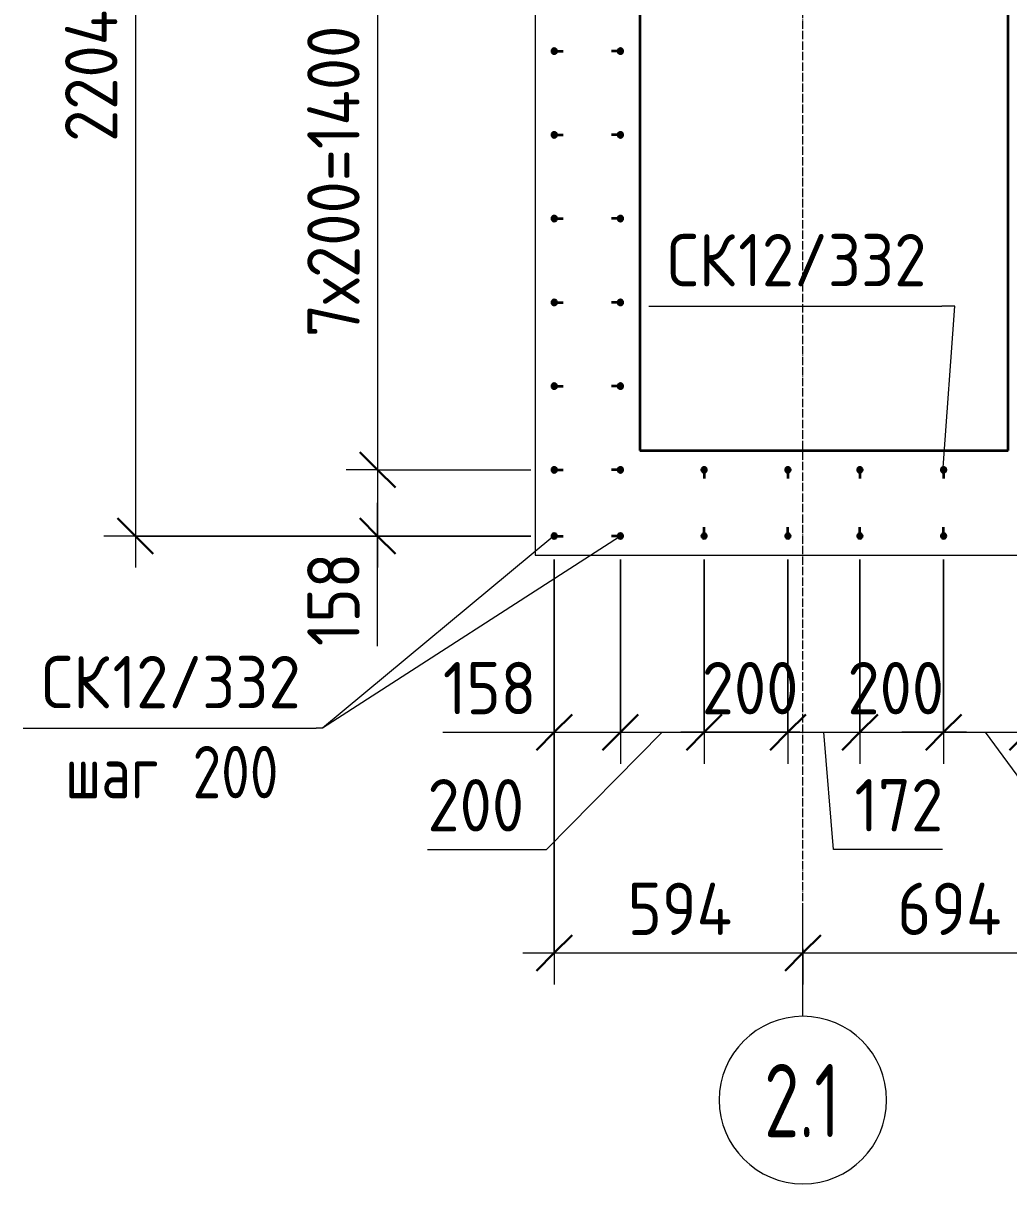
# Model space of a CAD drawing. Header units: millimetres. Extents: x 677 to 38046, y -1785 to 52249.
# Drawn here: x 1137 to 3492, y 44644 to 47416 of the extents above; entities that cross this region are included whole.
import ezdxf

# ---------------------------------------------------------------- set-up
doc = ezdxf.new("R2010")
doc.units = ezdxf.units.MM
doc.linetypes.add('01 Штриховая _4 мм_', pattern=[6, 3.5, -2.5])
doc.linetypes.add('02 Штрихпунктирная _20 мм_', pattern=[25, 20, -2.5, 0, -2.5])
for name, color, linetype, lineweight in [('AA_Dim', 7, 'Continuous', 9), ('AA_Dim-50', 7, 'Continuous', 9), ('AA_Linii', 7, 'Continuous', 9), ('AA_Vinoska', 7, 'Continuous', 9), ('AF_Perekritie', 7, 'Continuous', 60), ('AF_Perekritie_Опалубка', 253, 'Continuous', 20), ('AF_Stena_Опалубка', 253, 'Continuous', 20), ('KR_Armatura', 7, 'Continuous', 20), ('KR_Armatura_Tonkie', 7, 'Continuous', 20), ('KR_Fundament', 7, 'Continuous', 20), ('Оси', 7, 'Continuous', 9)]:
    doc.layers.add(name, color=color, linetype=linetype, lineweight=lineweight)
doc.styles.add('ISOCPEUR', font='isocpeur.TTF', dxfattribs={"width": 0.7, "height": 175})
doc.styles.add('ISOCPEUR_1', font='isocpeur.TTF', dxfattribs={"width": 0.9, "height": 125})
doc.styles.add('ISOCPEUR_2', font='isocpeur.TTF', dxfattribs={"width": 0.8, "height": 125})
doc.dimstyles.new('00_Точн_3_знака__прозр_', dxfattribs={"dimscale": 304.8, "dimtxt": 125.344371, "dimasz": 0.278871, "dimexe": 0.246063, "dimexo": 0.164042, "dimgap": 0.016404, "dimtad": 1, "dimdec": 3, "dimrnd": 0.001, "dimdsep": 46, "dimtxsty": 'ISOCPEUR_1', "dimblk1": 'OBLIQUE', "dimblk2": 'OBLIQUE', "dimsah": 1, "dimcen": 0.09, "dimdle": 0.246063, "dimazin": 0, "dimtfac": 1, "dimtdec": 4, "dimtix": 1, "dimtmove": 0, "dimatfit": 3, "dimfxl": 1, "dimtvp": 1, "dimtolj": 1, "dimtzin": 0, "dimlwd": 18, "dimlwe": 18, "dimarcsym": 2})
doc.dimstyles.new('00_Точн_3_знака__прозр__1', dxfattribs={"dimscale": 304.8, "dimtxt": 125.344371, "dimasz": 0.278871, "dimexe": 0.246063, "dimexo": 0.164042, "dimgap": 0.016404, "dimtad": 1, "dimdec": 3, "dimrnd": 0.001, "dimdsep": 46, "dimtxsty": 'ISOCPEUR_1', "dimblk1": 'OBLIQUE', "dimblk2": 'OBLIQUE', "dimsah": 1, "dimcen": 0.09, "dimdle": 0.246063, "dimazin": 0, "dimtfac": 1, "dimtdec": 4, "dimtix": 1, "dimtmove": 1, "dimatfit": 3, "dimfxl": 1, "dimtvp": 1, "dimtolj": 1, "dimtzin": 0, "dimlwd": 18, "dimlwe": 18, "dimarcsym": 2})

# ---------------------------------------------------------------- blocks, each defined once
blk = doc.blocks.new('Грунт - Грунт-3689481-Схема расположения выпусков фундаментной плиты на отм_-0_890 входной группы в осях 1_1-3_1_Д_1-Ж_1')
at = {"layer": 'AF_Perekritie', "lineweight": 35}
for p, q in [((2610.1, 49225), (2610.1, 46395)), ((3490.1, 46395), (3490.1, 48295)), ((2610.1, 46395), (3490.1, 46395))]:
    blk.add_line(p, q, dxfattribs=at)
blk = doc.blocks.new('351_Ряд стержней П переменный шаг _НесАрм_РабПлоск_ - Тип 1-3816183-Схема расположения выпусков фундаментной плиты на отм_-0_890 входной группы в осях 1_1-3_1_Д_1-Ж_1')
at = {"layer": 'KR_Armatura_Tonkie', "lineweight": 35}
for points in [[(-6, -467), (-3, -466.2), (-1.8, -465.2), (-0.2, -462.6), (0, -461), (-0.8, -458), (-1.8, -456.8), (-4.4, -455.2), (-7.6, -455.2), (-10.2, -456.8), (-11.8, -459.4), (-12, -461), (-11.2, -464), (-9, -466.2)], [(152, -467), (153.6, -466.8), (156.2, -465.2), (157.8, -462.6), (157.8, -459.4), (156.2, -456.8), (153.6, -455.2), (150.4, -455.2), (149, -455.8), (146.8, -458), (146.2, -459.4), (146.2, -462.6), (146.8, -464), (149, -466.2), (150.8, -466.8)], [(-6, -667), (-3, -666.2), (-1.8, -665.2), (-0.2, -662.6), (0, -661), (-0.8, -658), (-1.8, -656.8), (-4.4, -655.2), (-7.6, -655.2), (-10.2, -656.8), (-11.8, -659.4), (-12, -661), (-11.2, -664), (-9, -666.2)], [(152, -667), (153.6, -666.8), (156.2, -665.2), (157.8, -662.6), (157.8, -659.4), (156.2, -656.8), (153.6, -655.2), (150.4, -655.2), (148.9, -655.9), (146.8, -658), (146.2, -659.4), (146.2, -662.6), (146.8, -664), (149, -666.2), (150.8, -666.8)], [(-6, -867), (-3, -866.2), (-1.8, -865.2), (-0.2, -862.6), (0, -861), (-0.8, -858), (-1.8, -856.8), (-4.4, -855.2), (-7.6, -855.2), (-10.2, -856.8), (-11.8, -859.4), (-12, -861), (-11.2, -864), (-9, -866.2)], [(152, -867), (153.6, -866.8), (156.2, -865.2), (157.8, -862.6), (157.2, -858.1), (156.2, -856.8), (153.6, -855.2), (150.4, -855.2), (149, -855.8), (146.8, -858.1), (146.2, -859.4), (146.2, -862.6), (146.8, -864), (149, -866.2), (150.8, -866.8)], [(-6, -1067), (-3, -1066.2), (-1.8, -1065.2), (-0.2, -1062.6), (-0.2, -1060.3), (-0.8, -1058), (-1.8, -1056.8), (-4.4, -1055.2), (-7.6, -1055.2), (-10.2, -1056.8), (-11.9, -1060.3), (-12, -1061), (-11.2, -1064), (-9, -1066.2)], [(152, -1067), (153.6, -1066.8), (156.2, -1065.2), (157.8, -1062.6), (157.8, -1059.4), (156.2, -1056.8), (153.6, -1055.2), (150.4, -1055.2), (149, -1055.8), (146.8, -1058), (146.2, -1060.3), (146.2, -1062.6), (146.8, -1064), (149, -1066.2), (150.8, -1066.8)], [(-6, -1267), (-3, -1266.2), (-1.8, -1265.2), (-0.2, -1262.5), (0, -1261), (-0.8, -1258), (-1.8, -1256.8), (-4.4, -1255.2), (-7.6, -1255.2), (-10.2, -1256.8), (-11.8, -1259.4), (-12, -1261), (-11.2, -1264), (-9, -1266.2)], [(152, -1267), (153.6, -1266.8), (156.2, -1265.2), (157.8, -1262.6), (157.8, -1259.4), (156.2, -1256.8), (153.6, -1255.2), (150.4, -1255.2), (149, -1255.8), (146.8, -1258), (146.2, -1259.4), (146.2, -1262.6), (146.8, -1264), (149, -1266.2), (150.8, -1266.8)], [(-6, -1467), (-3, -1466.2), (-1.4, -1464.7), (-0.2, -1462.6), (0, -1461), (-0.8, -1458), (-1.8, -1456.8), (-4.4, -1455.2), (-7.6, -1455.2), (-10.2, -1456.8), (-11.8, -1459.4), (-12, -1461), (-10.5, -1464.7), (-9, -1466.2)], [(152, -1467), (153.6, -1466.8), (156.2, -1465.2), (157.8, -1462.6), (157.8, -1459.4), (156.2, -1456.8), (153.6, -1455.2), (150.4, -1455.2), (149, -1455.8), (146.8, -1458), (146.2, -1459.4), (146.2, -1462.6), (147.5, -1464.7), (149, -1466.2), (150.8, -1466.8)], [(-6, -1625), (-3, -1624.2), (-1.8, -1623.2), (-0.2, -1620.6), (0, -1619), (-0.8, -1616), (-1.8, -1614.8), (-4.4, -1613.2), (-7.6, -1613.2), (-10.2, -1614.8), (-11.8, -1617.4), (-12, -1619), (-11.2, -1622), (-9, -1624.2)], [(152, -1625), (153.6, -1624.8), (156.2, -1623.2), (157.8, -1620.6), (157.8, -1617.4), (156.2, -1614.8), (153.6, -1613.2), (150.4, -1613.2), (149, -1613.8), (146.8, -1616), (146.2, -1617.4), (146.2, -1620.6), (146.8, -1622), (149, -1624.2), (150.8, -1624.8)]]:
    blk.add_hatch(color=256, dxfattribs=at).paths.add_polyline_path(points)
at = {"layer": 'KR_Armatura'}
for centre in [(-6, -461), (152, -461), (-6, -661), (152, -661), (-6, -861), (152, -861), (-6, -1061), (152, -1061), (-6, -1261), (152, -1261), (-6, -1461), (152, -1461), (-6, -1619), (152, -1619)]:
    blk.add_circle(centre, 6, dxfattribs=at)
at = {"layer": 'KR_Armatura_Tonkie', "lineweight": 35}
for p, q in [((0, -461), (15, -461)), ((146, -461), (131, -461)), ((0, -661), (15, -661)), ((146, -661), (131, -661)), ((0, -861), (15, -861)), ((146, -861), (131, -861)), ((0, -1061), (15, -1061)), ((146, -1061), (131, -1061)), ((0, -1261), (15, -1261)), ((146, -1261), (131, -1261)), ((0, -1461), (15, -1461)), ((146, -1461), (131, -1461)), ((0, -1619), (15, -1619)), ((146, -1619), (131, -1619))]:
    blk.add_line(p, q, dxfattribs=at)
for centre, start, end in [((-6, -461), 360, 180), ((-6, -461), 180, 0), ((152, -461), 360, 180), ((152, -461), 180, 360), ((-6, -661), 360, 180), ((-6, -661), 180, 0), ((152, -661), 360, 180), ((152, -661), 180, 360), ((-6, -861), 360, 180), ((152, -861), 0, 180), ((-6, -861), 180, 0), ((152, -861), 180, 360), ((-6, -1061), 360, 180), ((-6, -1061), 180, 0), ((152, -1061), 360, 180), ((152, -1061), 180, 360), ((-6, -1261), 360, 180), ((-6, -1261), 180, 0), ((152, -1261), 0, 180), ((152, -1261), 180, 360), ((-6, -1461), 360, 180), ((-6, -1461), 180, 0), ((152, -1461), 0, 180), ((152, -1461), 180, 360), ((-6, -1619), 360, 180), ((-6, -1619), 180, 0), ((152, -1619), 0, 180), ((152, -1619), 180, 360)]:
    blk.add_arc(centre, 6, start, end, dxfattribs=at)
blk = doc.blocks.new('265_Выпуск П одной длины _НесАрм_РабПлоск_ - В1 _d12_-3778094-Схема расположения выпусков фундаментной плиты на отм_-0_890 входной группы в осях 1_1-3_1_Д_1-Ж_1')
at = {"layer": 'KR_Armatura_Tonkie', "lineweight": 35}
for points in [[(-12, 0), (-11.2, -3), (-9, -5.2), (-6, -6), (-3, -5.2), (-1.8, -4.2), (-0.2, -1.6), (0, 0), (-0.8, 3), (-1.8, 4.2), (-4.4, 5.8), (-7.6, 5.8), (-10.2, 4.2), (-11.8, 1.6)], [(146.2, -1.6), (146.8, -3), (149, -5.2), (152, -6), (153.6, -5.8), (156.2, -4.2), (157.8, -1.6), (157.8, 1.6), (156.2, 4.2), (153.6, 5.8), (150.4, 5.8), (149, 5.2), (146.8, 3), (146.2, 1.6)]]:
    blk.add_hatch(color=256, dxfattribs=at).paths.add_polyline_path(points)
at = {"layer": 'KR_Armatura'}
for centre in [(-6, 0), (152, 0)]:
    blk.add_circle(centre, 6, dxfattribs=at)
at = {"layer": 'KR_Armatura_Tonkie', "lineweight": 35}
for p, q in [((0, 0), (15, 0)), ((146, 0), (131, 0))]:
    blk.add_line(p, q, dxfattribs=at)
for centre, start, end in [((-6, 0), 360, 180), ((-6, 0), 180, 360), ((152, 0), 360, 180), ((152, 0), 180, 360)]:
    blk.add_arc(centre, 6, start, end, dxfattribs=at)
blk = doc.blocks.new('Ось сетки - d_4мм-2765513-Схема расположения выпусков фундаментной плиты на отм_-0_890 входной группы в осях 1_1-3_1_Д_1-Ж_1')
at = {"layer": 'Оси'}
for start, end in [(360, 180), (360, 180), (180, 360), (180, 360)]:
    blk.add_arc((0, 0), 4, start, end, dxfattribs=at)
blk = doc.blocks.new('DIMBLOCK10-Схема расположения выпусков фундаментной плиты на отм_-0_890 входной группы в осях 1_1-3_1_Д_1-Ж_1')
at = {"layer": 'AA_Dim-50', "lineweight": 30}
for p, q in [((1983.9, 47749), (1941.4, 47791.5)), ((1983.9, 47749), (2026.4, 47706.5)), ((1983.9, 46349), (1941.4, 46391.5)), ((1983.9, 46349), (2026.4, 46306.5)), ((1983.9, 46191), (1941.4, 46233.5)), ((1983.9, 46191), (2026.4, 46148.5))]:
    blk.add_line(p, q, dxfattribs=at)
at = {"layer": 'AA_Dim-50', "lineweight": 18}
for p, q in [((1983.9, 47749), (1908.9, 47749)), ((1983.9, 47749), (1983.9, 46349)), ((1983.9, 47749), (2350.1, 47749)), ((1983.9, 46349), (1908.9, 46349)), ((1983.9, 46349), (2350.1, 46349)), ((1983.9, 46191), (1908.9, 46191)), ((1983.9, 46191), (2350.1, 46191))]:
    blk.add_line(p, q, dxfattribs=at)
at = {"layer": 'AA_Dim-50', "color": 0, "lineweight": 18, "insert": (1816, 46665.9), "char_height": 125, "width": 919.507, "attachment_point": 1, "rotation": 90, "line_spacing_factor": 1.135194, "style": 'ISOCPEUR_1'}
blk.add_mtext('7х200=1400', dxfattribs=at)
blk = doc.blocks.new('_None')
blk = doc.blocks.new('DIMBLOCK11-Схема расположения выпусков фундаментной плиты на отм_-0_890 входной группы в осях 1_1-3_1_Д_1-Ж_1')
at = {"layer": 'AA_Dim-50', "lineweight": 30}
for p, q in [((1983.9, 46349), (1941.4, 46391.5)), ((1983.9, 46349), (2026.4, 46306.5)), ((1983.9, 46191), (1941.4, 46233.5)), ((1983.9, 46191), (2026.4, 46148.5))]:
    blk.add_line(p, q, dxfattribs=at)
at = {"layer": 'AA_Dim-50', "lineweight": 18}
for p, q in [((1983.9, 46349), (1908.9, 46349)), ((1983.9, 46349), (1983.9, 46116)), ((1983.9, 46349), (2350.1, 46349)), ((1983.9, 46188.4), (1983.9, 46270)), ((1983.9, 46191), (1908.9, 46191)), ((1983.9, 46191), (2350.1, 46191)), ((1983.9, 45927.9), (1983.9, 46188.4))]:
    blk.add_line(p, q, dxfattribs=at)
at = {"layer": 'AA_Dim-50', "color": 0, "lineweight": 18, "insert": (1816, 45927.9), "char_height": 125, "width": 252.581, "attachment_point": 1, "rotation": 90, "line_spacing_factor": 1.135194, "style": 'ISOCPEUR_1'}
blk.add_mtext('158', dxfattribs=at)
blk = doc.blocks.new('DIMBLOCK17-Схема расположения выпусков фундаментной плиты на отм_-0_890 входной группы в осях 1_1-3_1_Д_1-Ж_1')
at = {"layer": 'AA_Dim-50', "lineweight": 30}
for p, q in [((1405.3, 48395), (1362.8, 48437.5)), ((1405.3, 48395), (1447.8, 48352.5)), ((1405.3, 46191), (1362.8, 46233.5)), ((1405.3, 46191), (1447.8, 46148.5))]:
    blk.add_line(p, q, dxfattribs=at)
at = {"layer": 'AA_Dim-50', "lineweight": 18}
for p, q in [((1415.4, 48395), (1330.3, 48395)), ((1405.3, 48395), (1405.3, 46116)), ((1405.3, 48395), (1415.4, 48395)), ((2350.1, 46191), (1330.3, 46191)), ((1405.3, 46191), (2350.1, 46191))]:
    blk.add_line(p, q, dxfattribs=at)
at = {"layer": 'AA_Dim-50', "color": 0, "lineweight": 18, "insert": (1237.4, 47132.2), "char_height": 125, "width": 385.966, "attachment_point": 1, "rotation": 90, "line_spacing_factor": 1.135194, "style": 'ISOCPEUR_1'}
blk.add_mtext('2204', dxfattribs=at)
blk = doc.blocks.new('_Oblique')
at = {"color": 0, "linetype": 'ByBlock', "lineweight": -2}
blk.add_line((-0.5, -0.5), (0.5, 0.5), dxfattribs=at)
blk = doc.blocks.new('DIMBLOCK33-Схема расположения выпусков фундаментной плиты на отм_-0_890 входной группы в осях 1_1-3_1_Д_1-Ж_1')
at = {"layer": 'AA_Dim-50', "lineweight": 18}
for p, q in [((2406.1, 46135), (2406.1, 45647.3)), ((2406.1, 45722.3), (2406.1, 46135)), ((2564.1, 46135), (2564.1, 45647.3)), ((2564.1, 45722.3), (2564.1, 46135)), ((2139.9, 45722.3), (2400.3, 45722.3)), ((2331.1, 45722.3), (2564.1, 45722.3)), ((2400.3, 45722.3), (2485.1, 45722.3))]:
    blk.add_line(p, q, dxfattribs=at)
at = {"layer": 'AA_Dim-50', "lineweight": 30}
for p, q in [((2406.1, 45722.3), (2448.6, 45764.8)), ((2564.1, 45722.3), (2606.6, 45764.8)), ((2406.1, 45722.3), (2363.6, 45679.8)), ((2564.1, 45722.3), (2521.6, 45679.8))]:
    blk.add_line(p, q, dxfattribs=at)
at = {"layer": 'AA_Dim-50', "color": 0, "lineweight": 18, "insert": (2139.9, 45890.2), "char_height": 125, "width": 252.581, "attachment_point": 1, "line_spacing_factor": 1.135194, "style": 'ISOCPEUR_1'}
blk.add_mtext('158', dxfattribs=at)
blk = doc.blocks.new('DIMBLOCK34-Схема расположения выпусков фундаментной плиты на отм_-0_890 входной группы в осях 1_1-3_1_Д_1-Ж_1')
at = {"layer": 'AA_Dim-50', "lineweight": 18}
for p, q in [((2564.1, 46135), (2564.1, 45647.3)), ((2564.1, 45722.3), (2564.1, 46135)), ((2764.1, 46135), (2764.1, 45647.3)), ((2764.1, 45722.3), (2764.1, 46135)), ((2387.1, 45442.7), (2664.1, 45722.3)), ((2564.1, 45722.3), (2764.1, 45722.3)), ((2103, 45442.7), (2387.1, 45442.7))]:
    blk.add_line(p, q, dxfattribs=at)
at = {"layer": 'AA_Dim-50', "lineweight": 30}
for p, q in [((2564.1, 45722.3), (2606.6, 45764.8)), ((2764.1, 45722.3), (2806.6, 45764.8)), ((2564.1, 45722.3), (2521.6, 45679.8)), ((2764.1, 45722.3), (2721.6, 45679.8))]:
    blk.add_line(p, q, dxfattribs=at)
at = {"layer": 'AA_Dim-50', "color": 0, "lineweight": 18, "insert": (2103, 45610.5), "char_height": 125, "width": 280.961, "attachment_point": 1, "line_spacing_factor": 1.135194, "style": 'ISOCPEUR_1'}
blk.add_mtext('200', dxfattribs=at)
blk = doc.blocks.new('DIMBLOCK35-Схема расположения выпусков фундаментной плиты на отм_-0_890 входной группы в осях 1_1-3_1_Д_1-Ж_1')
at = {"layer": 'AA_Dim-50', "lineweight": 18}
for p, q in [((2764.1, 46135), (2764.1, 45647.3)), ((2764.1, 45722.3), (2764.1, 46135)), ((2964.1, 46135), (2964.1, 45647.3)), ((2964.1, 45722.3), (2964.1, 46135)), ((2708.3, 45722.3), (2864.1, 45722.3)), ((2992.5, 45722.3), (2708.3, 45722.3)), ((2764.1, 45722.3), (2964.1, 45722.3))]:
    blk.add_line(p, q, dxfattribs=at)
at = {"layer": 'AA_Dim-50', "lineweight": 30}
for p, q in [((2764.1, 45722.3), (2806.6, 45764.8)), ((2964.1, 45722.3), (3006.6, 45764.8)), ((2764.1, 45722.3), (2721.6, 45679.8)), ((2964.1, 45722.3), (2921.6, 45679.8))]:
    blk.add_line(p, q, dxfattribs=at)
at = {"layer": 'AA_Dim-50', "color": 0, "lineweight": 18, "insert": (2758.3, 45890.2), "char_height": 125, "width": 280.961, "attachment_point": 1, "line_spacing_factor": 1.135194, "style": 'ISOCPEUR_1'}
blk.add_mtext('200', dxfattribs=at)
blk = doc.blocks.new('DIMBLOCK36-Схема расположения выпусков фундаментной плиты на отм_-0_890 входной группы в осях 1_1-3_1_Д_1-Ж_1')
at = {"layer": 'AA_Dim-50', "lineweight": 18}
for p, q in [((2964.1, 46135), (2964.1, 45647.3)), ((2964.1, 45722.3), (2964.1, 46135)), ((3136.1, 46135), (3136.1, 45647.3)), ((3136.1, 45722.3), (3136.1, 46135)), ((2964.1, 45722.3), (3136.1, 45722.3)), ((3073.1, 45442.7), (3050.1, 45722.3)), ((3333.6, 45442.7), (3073.1, 45442.7))]:
    blk.add_line(p, q, dxfattribs=at)
at = {"layer": 'AA_Dim-50', "lineweight": 30}
for p, q in [((2964.1, 45722.3), (3006.6, 45764.8)), ((3136.1, 45722.3), (3178.6, 45764.8)), ((2964.1, 45722.3), (2921.6, 45679.8)), ((3136.1, 45722.3), (3093.6, 45679.8))]:
    blk.add_line(p, q, dxfattribs=at)
at = {"layer": 'AA_Dim-50', "color": 0, "lineweight": 18, "insert": (3123.1, 45610.5), "char_height": 125, "width": 252.581, "attachment_point": 1, "line_spacing_factor": 1.135194, "style": 'ISOCPEUR_1'}
blk.add_mtext('172', dxfattribs=at)
blk = doc.blocks.new('DIMBLOCK37-Схема расположения выпусков фундаментной плиты на отм_-0_890 входной группы в осях 1_1-3_1_Д_1-Ж_1')
at = {"layer": 'AA_Dim-50', "lineweight": 18}
for p, q in [((3136.1, 46135), (3136.1, 45647.3)), ((3136.1, 45722.3), (3136.1, 46135)), ((3336.1, 46135), (3336.1, 45647.3)), ((3336.1, 45722.3), (3336.1, 46135)), ((3106.3, 45722.3), (3390.5, 45722.3)), ((3136.1, 45722.3), (3336.1, 45722.3)), ((3390.5, 45722.3), (3236.1, 45722.3))]:
    blk.add_line(p, q, dxfattribs=at)
at = {"layer": 'AA_Dim-50', "lineweight": 30}
for p, q in [((3136.1, 45722.3), (3178.6, 45764.8)), ((3336.1, 45722.3), (3378.6, 45764.8)), ((3136.1, 45722.3), (3093.6, 45679.8)), ((3336.1, 45722.3), (3293.6, 45679.8))]:
    blk.add_line(p, q, dxfattribs=at)
at = {"layer": 'AA_Dim-50', "color": 0, "lineweight": 18, "insert": (3106.3, 45890.2), "char_height": 125, "width": 280.961, "attachment_point": 1, "line_spacing_factor": 1.135194, "style": 'ISOCPEUR_1'}
blk.add_mtext('200', dxfattribs=at)
blk = doc.blocks.new('DIMBLOCK38-Схема расположения выпусков фундаментной плиты на отм_-0_890 входной группы в осях 1_1-3_1_Д_1-Ж_1')
at = {"layer": 'AA_Dim-50', "lineweight": 18}
for p, q in [((3336.1, 46135), (3336.1, 45647.3)), ((3336.1, 45722.3), (3336.1, 46135)), ((3536.1, 46135), (3536.1, 45647.3)), ((3536.1, 45722.3), (3536.1, 46135)), ((3336.1, 45722.3), (3536.1, 45722.3)), ((3641.7, 45442.7), (3436.1, 45722.3)), ((3925.8, 45442.7), (3641.7, 45442.7))]:
    blk.add_line(p, q, dxfattribs=at)
at = {"layer": 'AA_Dim-50', "lineweight": 30}
for p, q in [((3336.1, 45722.3), (3378.6, 45764.8)), ((3536.1, 45722.3), (3578.6, 45764.8)), ((3336.1, 45722.3), (3293.6, 45679.8)), ((3536.1, 45722.3), (3493.6, 45679.8))]:
    blk.add_line(p, q, dxfattribs=at)
at = {"layer": 'AA_Dim-50', "color": 0, "lineweight": 18, "insert": (3691.7, 45610.5), "char_height": 125, "width": 280.961, "attachment_point": 1, "line_spacing_factor": 1.135194, "style": 'ISOCPEUR_1'}
blk.add_mtext('200', dxfattribs=at)
blk = doc.blocks.new('DIMBLOCK44-Схема расположения выпусков фундаментной плиты на отм_-0_890 входной группы в осях 1_1-3_1_Д_1-Ж_1')
at = {"layer": 'AA_Dim-50', "lineweight": 18}
for p, q in [((2406.1, 46135), (2406.1, 45120.3)), ((2406.1, 45195.3), (2406.1, 46135)), ((2331.1, 45195.3), (3000.1, 45195.3)), ((3000.1, 45205.4), (3000.1, 45120.3)), ((3000.1, 45195.3), (3000.1, 45205.4))]:
    blk.add_line(p, q, dxfattribs=at)
at = {"layer": 'AA_Dim-50', "lineweight": 30}
for p, q in [((2406.1, 45195.3), (2448.6, 45237.8)), ((3000.1, 45195.3), (3042.6, 45237.8)), ((2406.1, 45195.3), (2363.6, 45152.8)), ((3000.1, 45195.3), (2957.6, 45152.8))]:
    blk.add_line(p, q, dxfattribs=at)
at = {"layer": 'AA_Dim-50', "color": 0, "lineweight": 18, "insert": (2581.3, 45363.1), "char_height": 125, "width": 292.313, "attachment_point": 1, "line_spacing_factor": 1.135194, "style": 'ISOCPEUR_1'}
blk.add_mtext('594', dxfattribs=at)
blk = doc.blocks.new('DIMBLOCK45-Схема расположения выпусков фундаментной плиты на отм_-0_890 входной группы в осях 1_1-3_1_Д_1-Ж_1')
at = {"layer": 'AA_Dim-50', "lineweight": 18}
for p, q in [((3694.1, 46135), (3694.1, 45120.3)), ((3694.1, 45195.3), (3694.1, 46135)), ((3000.1, 45205.4), (3000.1, 45120.3)), ((3000.1, 45195.3), (3000.1, 45205.4)), ((3000.1, 45195.3), (3769.1, 45195.3))]:
    blk.add_line(p, q, dxfattribs=at)
at = {"layer": 'AA_Dim-50', "lineweight": 30}
for p, q in [((3000.1, 45195.3), (3042.6, 45237.8)), ((3694.1, 45195.3), (3736.6, 45237.8)), ((3000.1, 45195.3), (2957.6, 45152.8)), ((3694.1, 45195.3), (3651.6, 45152.8))]:
    blk.add_line(p, q, dxfattribs=at)
at = {"layer": 'AA_Dim-50', "color": 0, "lineweight": 18, "insert": (3225.3, 45363.1), "char_height": 125, "width": 292.313, "attachment_point": 1, "line_spacing_factor": 1.135194, "style": 'ISOCPEUR_1'}
blk.add_mtext('694', dxfattribs=at)
blk = doc.blocks.new('042_М_Арматуры - Диам длина поз _ Шаг-2260295-Схема расположения выпусков фундаментной плиты на отм_-0_890 входной группы в осях 1_1-3_1_Д_1-Ж_1')
at = {"layer": 'AA_Vinoska'}
blk.add_line((-7, 0), (7, 0), dxfattribs=at)

msp = doc.modelspace()

# ---------------------------------------------------------------- linework, layer by layer
at = {"layer": 'AA_Linii', "lineweight": 60}
for p, q in [((2406.0616, 46185), (2406.0616, 46197)), ((2564.0616, 46185), (2564.0616, 46197))]:
    msp.add_line(p, q, dxfattribs=at)
at = {"layer": 'AA_Vinoska'}
for p, q in [((3362.8386, 46739.8168), (3332.1448, 46739.8168)), ((3334.9352, 46354.75), (3362.8386, 46739.8168)), ((2562.1239, 46188.9557), (1852.0976, 45732.1172)), ((2402.2508, 46188.9557), (1852.0976, 45732.1172)), ((1852.0976, 45732.1172), (1837.4201, 45732.1172)), ((1852.0976, 45732.1172), (1837.4201, 45732.1172))]:
    msp.add_line(p, q, dxfattribs=at)
at = {"layer": 'AF_Stena_Опалубка', "linetype": '01 Штриховая _4 мм_'}
for p, q in [((2360.0616, 49475), (2360.0616, 46395)), ((2610.0616, 46395), (2610.0616, 49225)), ((3490.0616, 48295), (3490.0616, 46395)), ((2360.0616, 46395), (2360.0616, 46145)), ((3490.0616, 46395), (2610.0616, 46395)), ((2360.0616, 46145), (3490.0616, 46145)), ((3490.0616, 46145), (3740.0616, 46145))]:
    msp.add_line(p, q, dxfattribs=at)
at = {"layer": 'KR_Fundament'}
for p, q in [((2360.0616, 50965), (2360.0616, 46145)), ((2360.0616, 46145), (3740.0616, 46145))]:
    msp.add_line(p, q, dxfattribs=at)
at = {"layer": 'Оси', "linetype": '02 Штрихпунктирная _20 мм_'}
msp.add_line((3000.0616, 45293.9769), (3000.0616, 51603.0658), dxfattribs=at)
at = {"layer": 'Оси'}
msp.add_line((3000.0616, 45043.9769), (3000.0616, 45293.9769), dxfattribs=at)

# ---------------------------------------------------------------- block references
at = {"layer": 'AA_Vinoska', "xscale": 49.99999999999998, "yscale": 49.99999999999998, "zscale": 49.99999999999998}
for p in [(2982.1448, 46739.8168), (1487.4201, 45732.1172), (1487.4201, 45732.1172)]:
    msp.add_blockref('042_М_Арматуры - Диам длина поз _ Шаг-2260295-Схема расположения выпусков фундаментной плиты на отм_-0_890 входной группы в осях 1_1-3_1_Д_1-Ж_1', p, dxfattribs=at)
at = {"layer": 'AF_Perekritie_Опалубка', "lineweight": 35}
msp.add_blockref('Грунт - Грунт-3689481-Схема расположения выпусков фундаментной плиты на отм_-0_890 входной группы в осях 1_1-3_1_Д_1-Ж_1', (0, 0), dxfattribs=at)
at = {"layer": 'KR_Armatura_Tonkie', "lineweight": 35}
msp.add_blockref('351_Ряд стержней П переменный шаг _НесАрм_РабПлоск_ - Тип 1-3816183-Схема расположения выпусков фундаментной плиты на отм_-0_890 входной группы в осях 1_1-3_1_Д_1-Ж_1', (2412.0616, 47810), dxfattribs=at)
at = {"layer": 'KR_Armatura_Tonkie', "lineweight": 35, "rotation": 89.9999999999997}
for p in [(2764.0616, 46197), (2964.0616, 46197), (3136.0616, 46197), (3336.0616, 46197)]:
    msp.add_blockref('265_Выпуск П одной длины _НесАрм_РабПлоск_ - В1 _d12_-3778094-Схема расположения выпусков фундаментной плиты на отм_-0_890 входной группы в осях 1_1-3_1_Д_1-Ж_1', p, dxfattribs=at)
at = {"layer": 'Оси', "xscale": 49.99999999999998, "yscale": 49.99999999999998, "zscale": 49.99999999999998}
msp.add_blockref('Ось сетки - d_4мм-2765513-Схема расположения выпусков фундаментной плиты на отм_-0_890 входной группы в осях 1_1-3_1_Д_1-Ж_1', (3000.0616, 44843.9769), dxfattribs=at)

# ---------------------------------------------------------------- texts
at = {"layer": 'AA_Vinoska', "char_height": 125, "attachment_point": 1}
for s, insert, width, style in [('СК', (2675.9518, 46912.3292), 205.632844, 'ISOCPEUR_1'), ('12/332', (2845.6159, 46912.3292), 555.569437, 'ISOCPEUR_1'), ('СК', (1181.2271, 45904.6296), 205.632844, 'ISOCPEUR_1'), ('СК', (1181.2271, 45904.6296), 205.632844, 'ISOCPEUR_1'), ('12/332', (1350.8912, 45904.6296), 555.569437, 'ISOCPEUR_1'), ('12/332', (1350.8912, 45904.6296), 555.569437, 'ISOCPEUR_1'), (' 200', (1478.2729, 45689.677), 333.502, 'ISOCPEUR_2'), (' 200', (1478.2729, 45689.677), 333.502, 'ISOCPEUR_2'), ('шаг', (1237.5021, 45689.677), 291.81425, 'ISOCPEUR_2'), ('шаг', (1237.5021, 45689.677), 291.81425, 'ISOCPEUR_2')]:
    msp.add_mtext(s, dxfattribs=dict(at, insert=insert, width=width, style=style))
at = {"layer": 'Оси', "insert": (2907.4213, 44930.2071), "char_height": 175, "width": 224.4725, "attachment_point": 1, "style": 'ISOCPEUR'}
msp.add_mtext('2.1', dxfattribs=at)

# ---------------------------------------------------------------- dimensions: what is measured, and where the dimension line sits
at = {"layer": 'AA_Dim', "lineweight": 18}
dim = msp.add_linear_dim(base=(1405.2554, 46191), p1=(1465.3595, 48395), p2=(2400.0616, 46191), angle=90, dimstyle='00_Точн_3_знака__прозр_', override={"dimpost": '<>', "dimfxl": 2394.01004}, dxfattribs=at)
dim.commit()
dim.dimension.update_dxf_attribs({"geometry": 'DIMBLOCK17-Схема расположения выпусков фундаментной плиты на отм_-0_890 входной группы в осях 1_1-3_1_Д_1-Ж_1', "text_midpoint": (1337.7554, 47293)})
dim = msp.add_linear_dim(base=(1983.8621, 46349), p1=(2400.0616, 47749), p2=(2400.0616, 46349), angle=90, text='7х200=1400', dimstyle='00_Точн_3_знака__прозр_', override={"dimpost": '<>', "dimblk1": 'None', "dimblk2": 'None', "dimsah": 1, "dimfxl": 1400}, dxfattribs=at)
dim.commit()
dim.dimension.update_dxf_attribs({"geometry": 'DIMBLOCK10-Схема расположения выпусков фундаментной плиты на отм_-0_890 входной группы в осях 1_1-3_1_Д_1-Ж_1', "text_midpoint": (1916.3621, 47049)})
dim = msp.add_linear_dim(base=(1983.8621, 46191), p1=(2400.0616, 46349), p2=(2400.0616, 46191), angle=90, text='158', dimstyle='00_Точн_3_знака__прозр__1', override={"dimpost": '<>', "dimblk1": 'None', "dimblk2": 'None', "dimsah": 1, "dimfxl": 158}, dxfattribs=at)
dim.commit()
dim.dimension.update_dxf_attribs({"geometry": 'DIMBLOCK11-Схема расположения выпусков фундаментной плиты на отм_-0_890 входной группы в осях 1_1-3_1_Д_1-Ж_1', "text_midpoint": (1899.3557, 46054.1708), "dimtype": 160, "text_rotation": 90})
for base, p1, p2, override, picture, middle in [((2764.0616, 45722.3322), (2564.0616, 46185), (2764.0616, 46185), {"dimpost": '<>', "dimfxl": 200}, 'DIMBLOCK34-Схема расположения выпусков фундаментной плиты на отм_-0_890 входной группы в осях 1_1-3_1_Д_1-Ж_1', (2243.4664, 45527.1595)), ((2564.0616, 45722.3322), (2406.0616, 46185), (2564.0616, 46185), {"dimpost": '<>', "dimfxl": 158}, 'DIMBLOCK33-Схема расположения выпусков фундаментной плиты на отм_-0_890 входной группы в осях 1_1-3_1_Д_1-Ж_1', (2266.149, 45806.8387)), ((2964.0616, 45722.3322), (2764.0616, 46185), (2964.0616, 46185), {"dimpost": '<>', "dimfxl": 200}, 'DIMBLOCK35-Схема расположения выпусков фундаментной плиты на отм_-0_890 входной группы в осях 1_1-3_1_Д_1-Ж_1', (2898.8126, 45806.8387)), ((3136.0616, 45722.3322), (2964.0616, 46185), (3136.0616, 46185), {"dimpost": '<>', "dimfxl": 172}, 'DIMBLOCK36-Схема расположения выпусков фундаментной плиты на отм_-0_890 входной группы в осях 1_1-3_1_Д_1-Ж_1', (3249.3803, 45527.1595)), ((3336.0616, 45722.3322), (3136.0616, 46185), (3336.0616, 46185), {"dimpost": '<>', "dimfxl": 200}, 'DIMBLOCK37-Схема расположения выпусков фундаментной плиты на отм_-0_890 входной группы в осях 1_1-3_1_Д_1-Ж_1', (3246.82, 45806.8387)), ((3536.0616, 45722.3322), (3336.0616, 46185), (3536.0616, 46185), {"dimpost": '<>', "dimfxl": 200}, 'DIMBLOCK38-Схема расположения выпусков фундаментной плиты на отм_-0_890 входной группы в осях 1_1-3_1_Д_1-Ж_1', (3832.1937, 45527.1595))]:
    dim = msp.add_linear_dim(base=base, p1=p1, p2=p2, dimstyle='00_Точн_3_знака__прозр__1', override=override, dxfattribs=at)
    dim.commit()
    dim.dimension.update_dxf_attribs({"geometry": picture, "text_midpoint": middle, "dimtype": 160})
for base, p1, p2, override, picture, middle in [((3000.0616, 45195.254), (2406.0616, 46185), (3000.0616, 45255.3581), {"dimpost": '<>', "dimfxl": 1103.208988}, 'DIMBLOCK44-Схема расположения выпусков фундаментной плиты на отм_-0_890 входной группы в осях 1_1-3_1_Д_1-Ж_1', (2703.0616, 45262.754)), ((3694.0616, 45195.254), (3000.0616, 45255.3581), (3694.0616, 46185), {"dimpost": '<>', "dimfxl": 1160.116404}, 'DIMBLOCK45-Схема расположения выпусков фундаментной плиты на отм_-0_890 входной группы в осях 1_1-3_1_Д_1-Ж_1', (3347.0616, 45262.754))]:
    dim = msp.add_linear_dim(base=base, p1=p1, p2=p2, dimstyle='00_Точн_3_знака__прозр_', override=override, dxfattribs=at)
    dim.commit()
    dim.dimension.update_dxf_attribs({"geometry": picture, "text_midpoint": middle})

doc.saveas('drawing.dxf')
